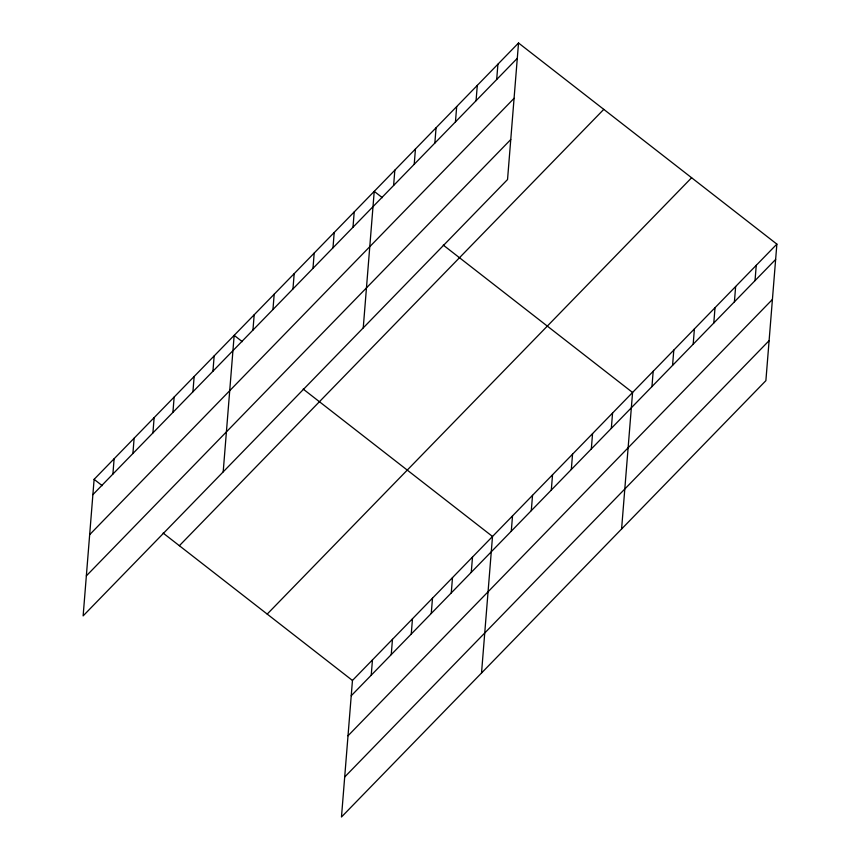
<?xml version="1.0" encoding="UTF-8"?>
<svg xmlns="http://www.w3.org/2000/svg" width="860" height="860" viewBox="0 0 860 860"><rect width="100%" height="100%" fill="white"/><g stroke="black" fill="none" stroke-linecap="round" stroke-linejoin="round"><path stroke-width="1.29" d="M518.526 43L94.116 479.342L83.13 615.878L507.54 179.536L518.526 43L776.87 244.122L765.884 380.658L341.474 817L352.46 680.464L776.87 244.122M112.896 474.086L114.122 458.767M132.902 453.51L134.128 438.202M152.908 432.945L154.144 417.627M172.914 412.37L174.15 397.062M192.919 391.805L194.156 376.487M212.936 371.23L214.161 355.922M223.191 471.882L234.167 335.346L242.294 341.667M252.947 330.089L254.184 314.781M272.953 309.525L274.19 294.206M292.959 288.949L294.195 273.641M312.975 268.385L314.201 253.066M332.981 247.809L334.207 232.501M352.987 227.244L354.223 211.925M363.242 327.896L374.229 191.361L382.345 197.682M393.611 185.48L394.847 170.162M371.23 675.207L372.466 659.889M414.219 164.281L415.455 148.974M391.246 654.632L392.472 639.324M434.837 143.093L436.074 127.774M411.252 634.067L412.477 618.749M455.456 121.894L456.681 106.586M431.258 613.492L432.494 598.184M476.064 100.706L477.3 85.387M451.263 592.927L452.5 577.608M496.682 79.507L497.918 64.199M471.269 572.351L472.505 557.043M481.525 673.004L492.511 536.468L303.182 389.075M511.291 531.211L512.517 515.903M531.297 510.646L532.534 495.328M551.303 490.071L552.539 474.763M571.309 469.506L572.545 454.188M591.325 448.931L592.551 433.623M611.331 428.366L612.557 413.047M621.587 529.018L632.573 392.483L443.244 245.078M651.955 386.602L653.181 371.284M672.563 365.403L673.799 350.095M693.182 344.215L694.407 328.896M713.789 323.016L715.025 307.708M734.408 301.828L735.644 286.509M755.026 280.629L756.252 265.321M92.88 494.65L517.301 58.319M89.666 534.662L514.076 98.319M86.344 575.878L510.765 139.535M179.364 545.713L603.784 109.37M267.202 614.094L691.612 177.751M351.224 695.772L775.634 259.44M348.01 735.784L772.42 299.441M344.688 776.999L769.098 340.657M94.116 479.342L102.232 485.663M163.131 533.071L352.46 680.464"/></g></svg>
